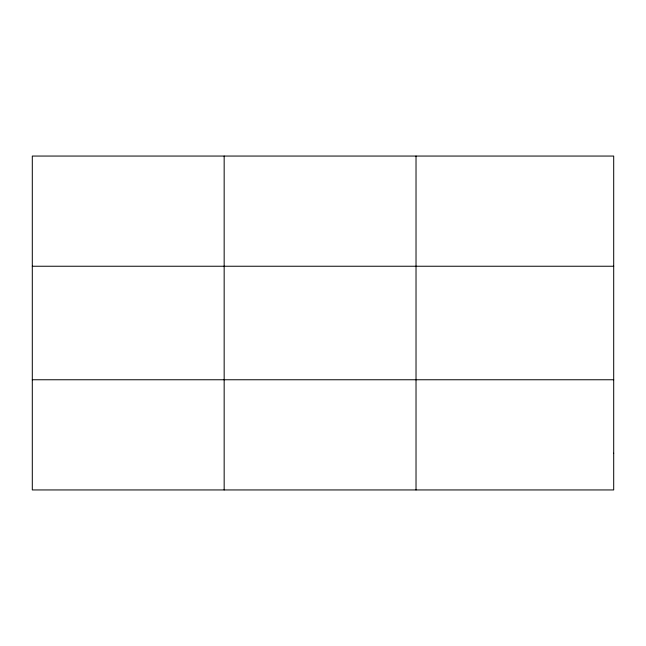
<?xml version="1.0" encoding="UTF-8"?>
<svg xmlns="http://www.w3.org/2000/svg" width="646" height="646" viewBox="0 0 646 646"><rect width="100%" height="100%" fill="white"/><g stroke="black" fill="none" stroke-linecap="round" stroke-linejoin="round"><path stroke-width="0.97" d="M224.162 489.943L224.162 156.057M416.024 489.943L416.024 156.057M32.3 266.241L613.7 266.241M32.3 379.759L613.7 379.759M613.7 453.217L613.7 489.943L32.3 489.943L32.3 156.057L613.7 156.057L613.7 453.217"/></g></svg>
